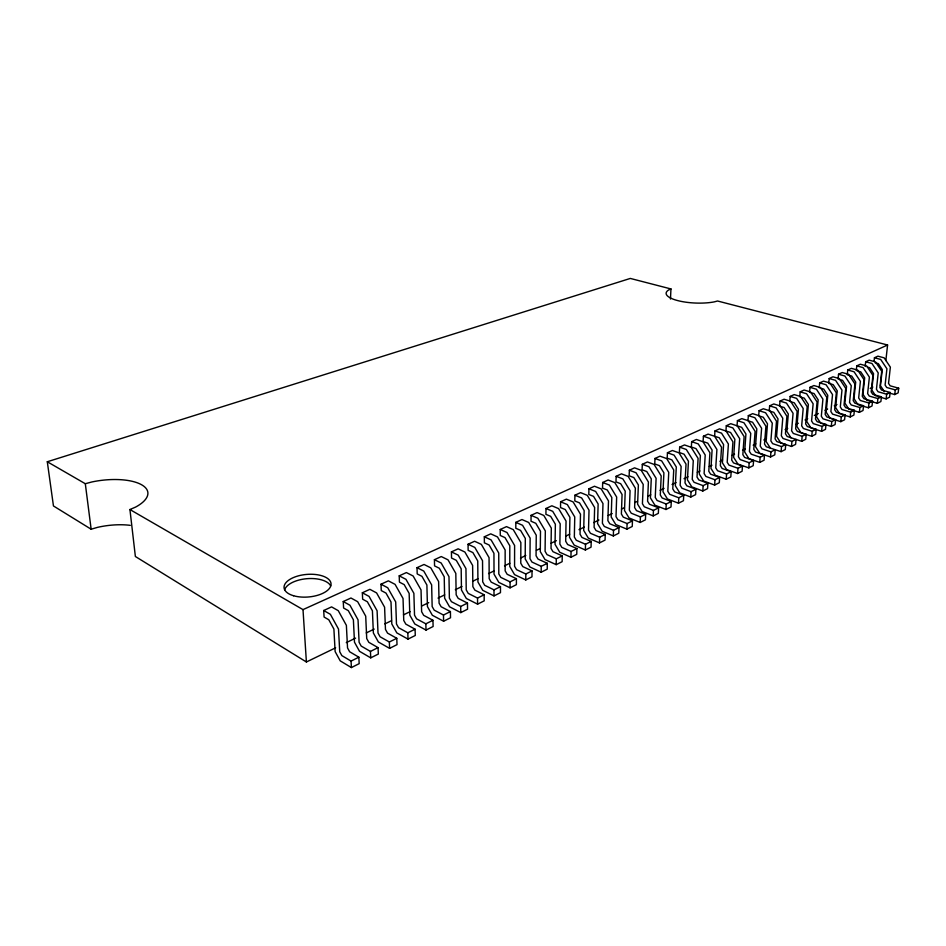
<?xml version="1.0" encoding="UTF-8"?>
<svg xmlns="http://www.w3.org/2000/svg" width="946" height="946" viewBox="0 0 946 946"><rect width="100%" height="100%" fill="white"/><g stroke="black" fill="none" stroke-linecap="round" stroke-linejoin="round"><path stroke-width="1.42" d="M510.071 587.844L510.083 581.849L516.421 578.692L516.398 584.663L510.071 587.844L498.826 582.393L494.025 574.139L493.942 553.292L489.129 545.026L484.376 542.827L484.328 536.796L490.738 533.851L497.49 536.926L505.14 549.993L505.152 570.852L507.139 574.269L516.421 578.692M515.818 522.346L515.807 528.27L520.56 530.387L525.314 538.44L525.196 558.944L529.926 566.997L541.171 572.212L547.226 569.173L547.296 563.308L538.026 559.062L536.063 555.74L536.252 535.223L528.696 522.464L521.956 519.531L515.818 522.346L522.57 525.302L530.138 538.132L529.985 558.708L531.959 562.054L541.23 566.323L547.296 563.308M525.787 579.945L525.822 573.997L532.03 570.911L531.983 576.835L525.787 579.945L514.541 574.612L509.776 566.453L509.799 545.783L505.01 537.624L500.257 535.471L500.245 529.488L506.512 526.615L513.264 529.618L520.856 542.531L520.773 563.213L522.748 566.583L532.03 570.911M531.061 515.345L531.025 521.234L535.779 523.292L540.497 531.262L540.284 551.589L544.991 559.547L556.213 564.656L562.149 561.676L562.243 555.858L552.984 551.707L551.033 548.42L551.305 528.081L543.808 515.464L537.08 512.59L531.061 515.345L537.801 518.242L545.322 530.919L545.085 551.329L547.036 554.628L556.307 558.814L562.243 555.858M541.171 572.212L541.23 566.323M545.996 508.499L545.925 514.328L550.667 516.35L555.361 524.226L555.054 544.376L559.736 552.251L570.946 557.253L576.753 554.332L576.883 548.562L567.624 544.506L565.696 541.242L566.051 521.08L558.601 508.617L551.873 505.791L545.996 508.499L552.724 511.337L560.198 523.859L559.866 544.092L561.806 547.367L571.065 551.459L576.883 548.562M556.213 564.656L556.307 558.814M560.611 501.794L560.517 507.576L565.259 509.551L569.918 517.332L569.527 537.328L574.175 545.109L585.373 550.004L591.061 547.155L591.203 541.419L581.967 537.446L580.04 534.23L580.489 514.222L573.099 501.9L566.37 499.145L560.611 501.794L567.34 504.573L574.754 516.954L574.34 537.021L576.268 540.249L585.515 544.257L591.203 541.419M570.946 557.253L571.065 551.459M574.92 495.219L574.801 500.954L579.543 502.894L584.167 510.592L583.706 530.41L588.317 538.108L599.492 542.909L605.062 540.107L605.239 534.431L596.015 530.529L594.1 527.348L594.632 507.517L587.277 495.337L580.572 492.63L574.92 495.219L581.636 497.939L589.015 510.178L588.518 530.091L590.434 533.284L599.658 537.21L605.239 534.431M585.373 550.004L585.515 544.257M588.944 488.786L588.802 494.474L593.532 496.366L598.132 503.982L597.588 523.646L602.164 531.25L613.339 535.956L618.79 533.213L618.991 527.584L609.78 523.765L607.876 520.619L608.491 500.942L601.183 488.893L594.478 486.244L588.944 488.786L595.661 491.459L602.98 503.556L602.401 523.292L604.305 526.449L613.516 530.304L618.991 527.584M599.492 542.909L599.658 537.21M602.685 482.472L602.519 488.124L607.249 489.981L611.814 497.501L611.199 517.013L615.751 524.533L626.891 529.145L632.247 526.461L632.46 520.868L623.272 517.131L621.38 514.021L622.066 494.498L614.805 482.59L608.112 479.989L602.685 482.472L609.39 485.097L616.662 497.064L616.012 516.634L617.904 519.768L627.103 523.54L632.46 520.868M613.339 535.956L613.516 530.304M616.153 476.299L615.976 481.892L620.682 483.713L625.223 491.163L624.526 510.509L629.055 517.947L640.182 522.464L645.42 519.839L645.657 514.293L636.481 510.615L634.612 507.541L635.369 488.183L628.156 476.406L621.475 473.851L616.153 476.299L622.846 478.865L630.071 490.69L629.35 510.119L631.23 513.205L640.407 516.906L645.657 514.293M626.891 529.145L627.103 523.54M629.362 470.233L629.149 475.791L633.855 477.576L638.373 484.931L637.604 504.135L642.098 511.49L653.201 515.925L658.345 513.347L658.605 507.836L649.441 504.242L647.584 501.203L648.4 481.999L641.234 470.339L634.565 467.844L629.362 470.233L636.031 472.752L643.221 484.458L642.417 503.721L644.297 506.784L653.45 510.402L658.605 507.836M642.31 464.297L642.086 469.807L646.78 471.557L651.262 478.842L650.422 497.88L654.892 505.164L665.972 509.504L671.01 506.973L671.282 501.522L662.153 497.986L660.296 494.983L661.195 475.921L654.076 464.403L647.407 461.955L642.31 464.297L648.968 466.756L656.11 478.333L655.247 497.454L657.103 500.481L666.244 504.029L671.282 501.522M640.182 522.464L640.407 516.906M654.999 458.467L654.75 463.93L659.445 465.657L663.903 472.858L663.004 491.754L667.438 498.956L678.495 503.213L683.438 500.73L683.733 495.314L674.616 491.861L672.772 488.881L673.729 469.973L666.658 458.574L660.012 456.173L654.999 458.467L661.644 460.891L668.739 472.338L667.817 491.305L669.662 494.297L678.779 497.785L683.733 495.314M653.201 515.925L653.45 510.402M670.478 299.054L670.951 288.944L630.308 278.431L47.3 461.754L53.449 505.956L91.147 529.216L97.568 527.348A44.651 18.967 -8.1 0 1 130.3 525.349M667.45 452.756L667.19 458.171L671.861 459.862L676.295 466.993L675.338 485.736L679.736 492.866L690.769 497.052L695.617 494.616L695.925 489.236L686.843 485.842L685.01 482.898L686.027 464.143L678.992 452.85L672.37 450.497L667.45 452.756L674.084 455.132L681.132 466.461L680.139 485.274L681.971 488.242L691.077 491.66L695.925 489.236M665.972 509.504L666.244 504.029M679.666 447.151L679.382 452.531L684.053 454.186L688.452 461.234L687.435 479.847L691.81 486.894L702.819 490.998L707.573 488.609L707.904 483.276L698.834 479.941L697.013 477.032L698.089 458.408L691.1 447.245L684.49 444.939L679.666 447.151L686.288 449.48L693.288 460.69L692.236 479.362L694.057 482.294L703.138 485.641L707.904 483.276M678.495 503.213L678.779 497.785M691.656 441.652L691.36 446.985L696.008 448.617L700.383 455.594L699.307 474.052L703.658 481.029L714.644 485.062L719.303 482.708L719.646 477.423L710.6 474.159L708.791 471.262L709.926 452.791L702.984 441.747L696.386 439.476L691.656 441.652L698.254 443.934L705.219 455.026L704.108 473.556L705.917 476.453L714.975 479.752L719.646 477.423M690.769 497.052L691.077 491.66M714.632 436.212L714.963 430.95L719.516 428.857L726.079 431.045L732.937 441.877L731.696 460.063L733.481 462.89L742.48 466.035L742.113 471.25L737.62 473.508L726.694 469.63L722.401 462.795L723.584 444.608L719.267 437.773L708.057 434.119L703.41 436.248L703.103 441.546L707.75 443.142L712.09 450.048L710.954 468.376L715.282 475.282L726.232 479.232L730.809 476.926L731.175 471.676L722.153 468.471L720.355 465.609L721.538 447.281L714.644 436.343M702.819 490.998L703.138 485.641M714.644 485.062L714.975 479.752M737.064 425.818L737.419 420.639L741.818 418.629L748.345 420.734L755.109 431.352L753.785 449.267L755.547 452.034L764.486 455.073L764.096 460.205L759.756 462.381L748.901 458.644L744.656 451.94L745.933 434.037L741.676 427.332L730.773 423.69L726.292 425.747L725.949 430.962L730.572 432.499L734.865 439.275L733.623 457.32L737.904 464.084L748.794 467.892L753.205 465.68L753.584 460.513L744.62 457.415L742.847 454.612L744.124 436.567L737.312 425.842M726.232 479.232L726.587 473.958L731.175 471.676M737.62 473.508L737.986 468.282L742.48 466.035M748.345 415.625L747.979 420.769L752.578 422.247L756.812 428.881L755.487 446.666L759.709 453.3L770.529 456.977L774.786 454.837L775.2 449.74L770.943 451.857L762.003 448.853L760.253 446.098L761.613 428.266L754.873 417.706L748.345 415.625L752.661 413.65L759.177 415.72L765.905 426.22L764.522 444.017L766.272 446.76L781.112 451.656L785.286 449.563L785.712 444.502L776.82 441.569L775.081 438.849L776.5 421.195L769.819 410.789L763.327 408.755L759.082 410.694L758.704 415.802L763.28 417.257L767.49 423.832L766.118 441.475L770.316 448.049M748.794 467.892L749.173 462.712L753.584 460.513M759.756 462.381L760.158 457.237L764.486 455.073M769.63 405.858L769.24 410.919L773.804 412.35L777.99 418.865L776.571 436.378L780.746 442.894L791.506 446.441L795.61 444.372L796.047 439.346L791.932 441.404L783.052 438.495L781.325 435.799L782.768 418.215L776.11 407.868L769.63 405.858L773.793 403.954L780.273 405.952L786.906 416.252L785.452 433.776L787.178 436.473L801.711 441.309L805.744 439.275L806.193 434.297L797.36 431.459L795.633 428.798L797.135 411.404L790.537 401.187L784.08 399.224L779.989 401.104L779.587 406.13L784.139 407.537L788.302 413.981L786.836 431.376L790.986 437.821M770.529 456.977L770.943 451.857M781.112 451.656L781.526 446.583L785.712 444.502M789.756 401.423L790.17 396.433L794.191 394.588L800.623 396.516L807.186 406.626L805.649 423.903L807.352 426.54L816.173 429.318L815.712 434.273L811.751 436.26L801.049 432.842L796.934 426.457L798.424 409.192L794.297 402.807L790.891 401.766M791.506 446.441L791.932 441.404M799.748 396.8L800.174 391.845L804.135 390.024L810.545 391.928L817.072 401.944L815.487 419.09L817.19 421.703L825.976 424.435L825.503 429.354L821.601 431.305L812.271 428.361M801.711 441.309L802.161 436.307L806.193 434.297M809.575 392.247L810.013 387.328L813.903 385.542L820.3 387.411L826.78 397.332L825.16 414.36L826.851 416.95L835.602 419.634L835.129 424.518L831.298 426.445L821.991 423.548M811.751 436.26L812.2 431.305L816.173 429.318M831.558 418.806L840.817 421.656L844.589 419.764L845.074 414.916L836.347 412.279L834.668 409.713L836.323 392.803L829.879 382.964L823.505 381.132L819.685 382.894L819.236 387.777L823.73 389.09L827.785 395.298L826.189 412.196L830.233 418.404M821.601 431.305L822.074 426.386L825.976 424.435M840.947 414.147L850.194 416.95L853.895 415.093L854.392 410.28L845.689 407.679L844.021 405.136L845.712 388.345L839.303 378.601L832.953 376.804L829.193 378.53L828.731 383.378L833.213 384.667L837.245 390.816L835.614 407.596L839.634 413.745M831.298 426.445L831.771 421.549L835.602 419.634M838.073 379.05L838.534 374.238L842.236 372.535L848.574 374.309L854.936 383.97L853.221 400.643L854.877 403.162L863.544 405.716L863.036 410.493L859.394 412.326L850.194 409.571M840.817 421.656L841.301 416.796L845.074 414.916M847.734 370.016L847.261 374.793L851.707 376.047L855.704 382.089L853.99 398.633L857.963 404.675L868.452 407.773L872.035 405.976L872.555 401.222L863.911 398.715L862.267 396.22L864.005 379.665L857.679 370.087L851.376 368.349L847.734 370.016L854.061 371.766L860.399 381.38L858.661 397.97L860.316 400.489L868.972 403.008L872.555 401.222M850.194 416.95L850.679 412.125L854.392 410.28M856.296 370.607L856.78 365.865L860.352 364.222L866.642 365.936L872.933 375.42L871.16 391.869L872.803 394.34L881.412 396.812L880.892 401.53L877.368 403.292L866.914 400.253L862.965 394.257L864.691 377.832L860.73 371.837L857.407 370.915M859.394 412.326L859.902 407.525L863.544 405.716M865.188 366.492L865.685 361.774L869.197 360.166L875.464 361.857L881.719 371.258L879.922 387.576L881.542 390.036L890.127 392.472L889.595 397.154L886.13 398.893L877.013 396.268M868.452 407.773L868.972 403.008M874.057 361.277L874.435 357.765L877.9 356.169L884.143 357.836L890.363 367.154L888.531 383.367L890.151 385.802L898.7 388.203L898.156 392.85L894.75 394.565L888.259 392.72M877.368 403.292L877.888 398.573L881.412 396.812M885.846 360.615L887.585 345.006L717.553 301.005L714.195 301.892A29.693 8.597 2.3 0 1 677.75 300.603A29.693 8.597 2.3 0 1 668.55 290.032L670.951 288.944M886.13 398.893L886.662 394.198L890.127 392.472M894.75 394.565L895.283 389.894L898.7 388.203M351.392 667.569L359.173 663.654L358.865 657.198L349.642 651.759L347.537 647.927L346.378 625.341L338.266 610.667L331.585 606.894L323.698 610.513L324.088 617.052L328.794 619.76L333.891 629.031L335.144 651.605L340.229 660.864L351.392 667.569L351.061 661.088L341.849 655.602L339.732 651.747L338.514 629.078L330.379 614.321L323.698 610.513M370.726 657.86L378.329 654.041L378.057 647.632L368.822 642.322L366.717 638.55L365.712 616.165L357.659 601.691L350.954 598.002L343.256 601.538L343.599 608.018L348.317 610.655L353.39 619.807L354.478 642.168L359.527 651.309L370.726 657.86L370.442 651.427L361.206 646.071L359.102 642.275L358.037 619.807L349.961 605.251L343.256 601.538M389.598 648.377L397.013 644.64L396.788 638.302L387.541 633.122L385.46 629.386L384.596 607.202L376.591 592.917L369.874 589.323L362.353 592.775L362.649 599.196L367.379 601.774L372.417 610.797L373.363 632.969L378.388 641.991L389.598 648.377L389.35 642.003L380.103 636.776L378.01 633.028L377.099 610.761L369.07 596.406L362.353 592.775M408.022 639.118L415.27 635.476L415.081 629.185L405.822 624.124L403.753 620.446L403.031 598.463L395.073 584.356L388.345 580.844L381.002 584.214L381.262 590.576L386.003 593.095L391.005 601.999L391.81 623.97L396.8 632.874L408.022 639.118L407.821 632.803L398.562 627.695L396.48 623.993L395.7 601.928L387.73 587.762L381.002 584.214M426.019 630.071L433.102 626.512L432.961 620.28L423.678 615.338L421.62 611.695L421.029 589.914L413.13 575.996L406.39 572.567L399.224 575.854L399.437 582.157L404.179 584.616L409.157 593.414L409.831 615.184L414.786 623.97L426.019 630.071L425.854 623.816L416.583 618.826L414.525 615.172L413.875 593.308L405.952 579.319L399.224 575.854M443.603 621.238L450.521 617.762L450.414 611.577L441.132 606.741L439.086 603.158L438.625 581.565L430.773 567.825L424.033 564.466L417.02 567.683L417.198 573.938L421.951 576.339L426.894 585.018L427.438 606.599L432.357 615.278L443.603 621.238L443.473 615.03L434.202 610.158L432.156 606.552L431.636 584.876L423.761 571.065L417.02 567.683M460.785 612.606L467.549 609.2L467.478 603.075L458.195 598.357L456.161 594.809L455.818 573.406L448.014 559.831L441.274 556.555L434.427 559.701L434.557 565.897L439.322 568.25L444.23 576.812L444.644 598.215L449.539 606.776L460.785 612.606L460.702 606.457L451.419 601.691L449.374 598.132L448.983 576.646L441.167 563.012L434.427 559.701M477.588 604.163L484.198 600.84L484.163 594.762L474.868 590.138L472.858 586.65L472.622 565.424L464.876 552.026L458.124 548.822L451.431 551.896L451.538 558.034L456.291 560.339L461.175 568.794L461.471 590.008L466.331 598.463L477.588 604.163L477.529 598.073L468.246 593.402L466.224 589.89L465.952 568.593L458.183 555.125L451.431 551.896M494.013 595.909L500.481 592.657L500.469 586.638L491.187 582.121L489.177 578.668L489.058 557.62L481.36 544.388L474.608 541.254L468.057 544.257L468.14 550.347L472.894 552.594L477.742 560.954L477.931 581.979L482.756 590.339L494.013 595.909L493.989 589.866L484.707 585.302L482.697 581.837L482.531 560.718L474.809 547.427L468.057 544.257M351.061 661.088L358.865 657.198M370.442 651.427L378.057 647.632M389.35 642.003L396.788 638.302M407.821 632.803L415.081 629.185M425.854 623.816L432.961 620.28M443.473 615.03L450.414 611.577M460.702 606.457L467.478 603.075M477.529 598.073L484.163 594.762M493.989 589.866L500.469 586.638M47.3 461.754L85.306 483.725L91.833 481.975A45.278 17.939 -7.5 0 1 141.699 484.825A45.278 17.939 -7.5 0 1 135.621 507.068L129.933 509.539L135.373 556.496L306.398 661.987L335.653 647.797M346.283 642.63L355.59 638.112M366.232 632.945L374.214 629.078M384.845 623.911L391.502 620.682M403.469 614.876L410.115 611.648M422.082 605.842L428.727 602.614M438.033 598.097L444.679 594.868M455.322 589.713L461.967 586.485M472.61 581.317L477.931 578.739M488.562 573.572L493.883 570.994M504.525 565.826L509.835 563.248M520.477 558.093L525.799 555.503M536.429 550.347L540.426 548.408M551.057 543.24L556.378 540.663M565.684 536.145L569.681 534.206M578.987 529.689L584.297 527.111M593.615 522.594L598.924 520.016M608.243 515.499L612.228 513.56M621.534 509.043L624.194 507.754M634.825 502.586L637.486 501.297M648.128 496.13L650.789 494.841M660.095 490.324L664.08 488.384M672.062 484.518L676.047 482.578M684.029 478.711L688.014 476.772M697.332 472.255L699.981 470.966M709.299 466.449L711.948 465.16M719.93 461.281L722.59 459.993M731.897 455.475L734.557 454.186M742.539 450.308L745.2 449.019M753.17 445.152L755.83 443.863M763.812 439.985L766.473 438.696M785.085 429.661L787.746 428.372M795.728 424.494L798.389 423.205M805.034 419.977L807.695 418.688M814.34 415.46L818.325 413.52M824.983 410.304L827.632 409.003M834.289 405.787L836.95 404.486M870.19 388.357L872.851 387.068M129.933 509.539L303.004 609.614L887.585 345.006M874.435 357.765L880.691 359.433L886.922 368.786L885.101 385.046L886.721 387.493L895.283 389.894M875.038 362.744L878.337 363.631L882.263 369.519L880.466 385.732L884.368 391.609M865.685 361.774L871.952 363.477L878.219 372.913L876.434 389.291L878.065 391.75L886.662 394.198M867.399 367.095L869.611 367.698L873.548 373.646L871.786 389.965L875.712 395.901M856.78 365.865L863.083 367.592L869.386 377.111L867.624 393.595L869.268 396.078L877.888 398.573M838.534 374.238L844.884 376.023L851.258 385.708L849.555 402.428L851.223 404.959L859.902 407.525M839.185 379.37L842.543 380.316L846.552 386.417L844.873 403.079L848.869 409.18M829.193 378.53L835.555 380.339L841.975 390.119L840.308 406.957L841.975 409.512L850.679 412.125M819.685 382.894L826.059 384.738L832.527 394.6L830.884 411.557L832.575 414.135L841.301 416.796M810.013 387.328L816.41 389.208L822.914 399.165L821.317 416.24L823.008 418.841L831.771 421.549M810.698 392.578L814.092 393.583L818.172 399.851L816.599 416.867L820.667 423.134M800.174 391.845L806.595 393.749L813.134 403.812L811.573 421.005L813.276 423.631L822.074 426.386M800.884 397.131L804.277 398.148L808.381 404.474L806.843 421.62L810.947 427.947M790.17 396.433L796.615 398.372L803.189 408.53L801.664 425.854L803.379 428.503L812.2 431.305M779.989 401.104L786.457 403.079L793.067 413.331L791.589 430.785L793.304 433.457L802.161 436.307M759.082 410.694L765.586 412.752L772.291 423.193L770.884 440.907L772.622 443.639L781.526 446.583M737.419 420.639L743.958 422.767L750.746 433.422L749.433 451.396L751.195 454.175L760.158 457.237M726.292 425.747L732.843 427.911L739.677 438.672L738.412 456.788L740.186 459.59L749.173 462.712M714.963 430.95L721.526 433.15L728.396 444.029L727.19 462.275L728.976 465.113L737.986 468.282M703.41 436.248L709.997 438.495L716.914 449.48L715.755 467.868L717.553 470.73L726.587 473.958M500.245 529.488L506.997 532.515L514.612 545.499L514.565 566.252L516.551 569.634L525.822 573.997M484.328 536.796L491.08 539.894L498.743 553.02L498.802 573.962L500.801 577.391L510.083 581.849M85.306 483.725L91.147 529.216M303.004 609.614L306.398 661.987M284.592 589.914A23.544 11.364 -4.9 0 1 306.764 578.704A23.544 11.364 -4.9 0 1 330.662 585.858M293.567 595.744A23.579 11.317 -4.9 0 0 330.911 585.444A23.579 11.317 -4.9 0 0 298.179 575.913A23.579 11.317 -4.9 0 0 293.567 595.744"/></g></svg>
